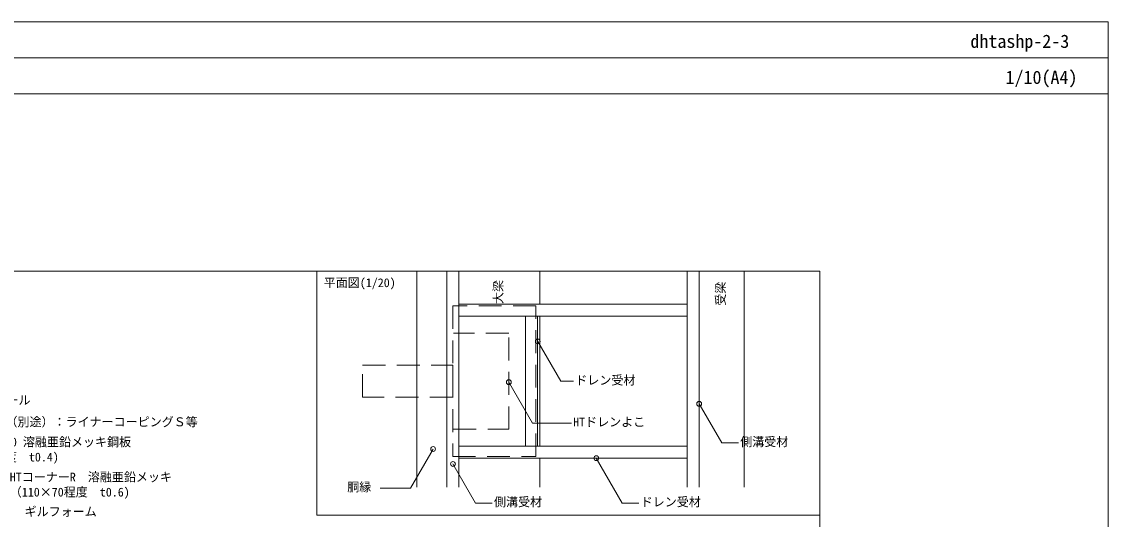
# Model space of a CAD drawing. Units: millimetres, scale not verified. Extents: x -1380 to 1380, y -955 to 955.
# Drawn here: x -427 to 1380, y 128 to 955 of the extents above; entities that cross this region are included whole.
import ezdxf
from ezdxf.enums import TextEntityAlignment as Align

# ---------------------------------------------------------------- set-up
doc = ezdxf.new("R2010")
doc.units = ezdxf.units.MM
doc.header["$LTSCALE"] = 3
doc.linetypes.add('USER2', pattern=[19.05, 12.7, -6.35])
for name, color, linetype, lineweight in [('0-0_0', 7, 'Continuous', 18), ('0-2_MOJI', 7, 'Continuous', 18), ('0-4_KANAMONO', 5, 'Continuous', 18), ('0-6_TEKKOTU', 7, 'Continuous', 18), ('0-B_WAKU', 7, 'Continuous', 18), ('0-D_doubuti', 5, 'Continuous', 18)]:
    doc.layers.add(name, color=color, linetype=linetype, lineweight=lineweight)
doc.styles.add('ＭＳ ゴシック', font='')
doc.styles.get('ＭＳ ゴシック').set_extended_font_data('MS Gothic')

msp = doc.modelspace()

# ---------------------------------------------------------------- linework, layer by layer
at = {"layer": '0-0_0'}
msp.add_line((-1379.576, 895.165), (1380.424, 895.165), dxfattribs=at)
msp.add_lwpolyline([(-899.576, -659.835), (900.424, -659.835), (900.424, 540.165), (-899.576, 540.165)], close=True, dxfattribs=at)
at = {"layer": '0-2_MOJI'}
for points in [[(490.689, 357.294), (469.523, 357.294), (431.257, 423.572)], [(487.097, 287.894), (422.262, 287.894), (383.03, 355.845)], [(765.107, 254.918), (737.287, 254.918), (699.787, 319.87)], [(169.165, 179.729), (219.603, 179.729), (257.103, 244.681)], [(355.415, 154.891), (327.595, 154.891), (290.095, 219.843)], [(599.522, 154.891), (571.702, 154.891), (528.626, 229.5)]]:
    msp.add_lwpolyline(points, dxfattribs=at)
for centre in [(431.257, 423.572), (383.03, 355.845), (699.787, 319.87), (257.103, 244.681), (290.095, 219.843), (528.626, 229.5)]:
    msp.add_circle(centre, 4, dxfattribs=at)
at = {"layer": '0-4_KANAMONO', "linetype": 'USER2'}
for points in [[(289.757, 482.5), (289.757, 232.5), (428.257, 232.5), (428.257, 482.5)], [(139.757, 383.9), (289.757, 383.9), (289.757, 331.1), (139.757, 331.1)]]:
    msp.add_lwpolyline(points, close=True, dxfattribs=at)
msp.add_lwpolyline([(290.757, 277.5), (383.03, 277.5), (383.03, 437.5), (290.757, 437.5)], dxfattribs=at)
at = {"layer": '0-6_TEKKOTU'}
for p, q in [((434.787, 485.5), (434.787, 540.165)), ((774.787, 181.235), (774.787, 540.165)), ((434.787, 249.5), (434.787, 465.5)), ((434.787, 181.235), (434.787, 229.5))]:
    msp.add_line(p, q, dxfattribs=at)
at = {"layer": '0-B_WAKU'}
for points in [[(1380.424, 835.165), (-1379.576, 835.165), (-1379.576, 955.165), (1380.424, 955.165)], [(-1379.576, -954.835), (1380.424, -954.835), (1380.424, 955.165), (-1379.576, 955.165)], [(63.635, 134.907), (900.424, 134.907), (900.424, 540.165), (63.635, 540.165)]]:
    msp.add_lwpolyline(points, close=True, dxfattribs=at)
at = {"layer": '0-D_doubuti'}
for p, q in [((229.787, 181.235), (229.787, 540.165)), ((279.787, 181.235), (279.787, 540.165)), ((299.787, 181.235), (299.787, 540.165)), ((679.787, 181.235), (679.787, 540.165)), ((699.787, 181.235), (699.787, 540.165)), ((410.897, 465.5), (410.897, 249.5)), ((430.897, 465.5), (430.897, 249.5))]:
    msp.add_line(p, q, dxfattribs=at)
for points in [[(299.787, 485.5), (679.787, 485.5), (679.787, 465.5), (299.787, 465.5)], [(299.787, 229.5), (679.787, 229.5), (679.787, 249.5), (299.787, 249.5)]]:
    msp.add_lwpolyline(points, close=True, dxfattribs=at)

# ---------------------------------------------------------------- texts
at = {"layer": '0-2_MOJI', "style": 'ＭＳ ゴシック'}
for s, p in [('平面図(1/20)', (75.105, 509.444)), ('ドレン受材', (493.689, 347.294)), ('強力ガムシール', (-552.695, 314.25)), ('アルミ笠木（別途）：ライナーコーピングＳ等', (-554.41, 277.979)), ('HTドレンよこ', (490.097, 277.894)), ('HTコーナー100 溶融亜鉛メッキ鋼板', (-565.234, 244.586)), ('側溝受材', (768.107, 244.918)), ('（100×50程度\u3000t0.4)', (-565.234, 219.605)), ('HTコーナーR\u3000溶融亜鉛メッキ', (-447.241, 186.271)), ('（110×70程度\u3000t0.6)', (-447.241, 161.291)), ('胴縁', (114.185, 169.729)), ('側溝受材', (358.415, 144.891)), ('ドレン受材', (602.522, 144.891)), ('ギルフォーム', (-422.501, 128.755))]:
    msp.add_text(s, height=14.66, dxfattribs=at).set_placement(p, align=Align.BOTTOM_LEFT)
for s, p in [('大梁', (377.287, 485.751)), ('受梁', (747.287, 483.018))]:
    msp.add_text(s, height=14.66, rotation=90, dxfattribs=at).set_placement(p, align=Align.BOTTOM_LEFT)
at = {"layer": '0-B_WAKU', "style": 'ＭＳ ゴシック'}
for s, p in [('dhtashp-2-3', (1151.008, 905.165)), ('1/10(A4)', (1209.485, 845.165))]:
    msp.add_text(s, height=21.99, dxfattribs=at).set_placement(p, align=Align.BOTTOM_LEFT)

doc.saveas('drawing.dxf')
